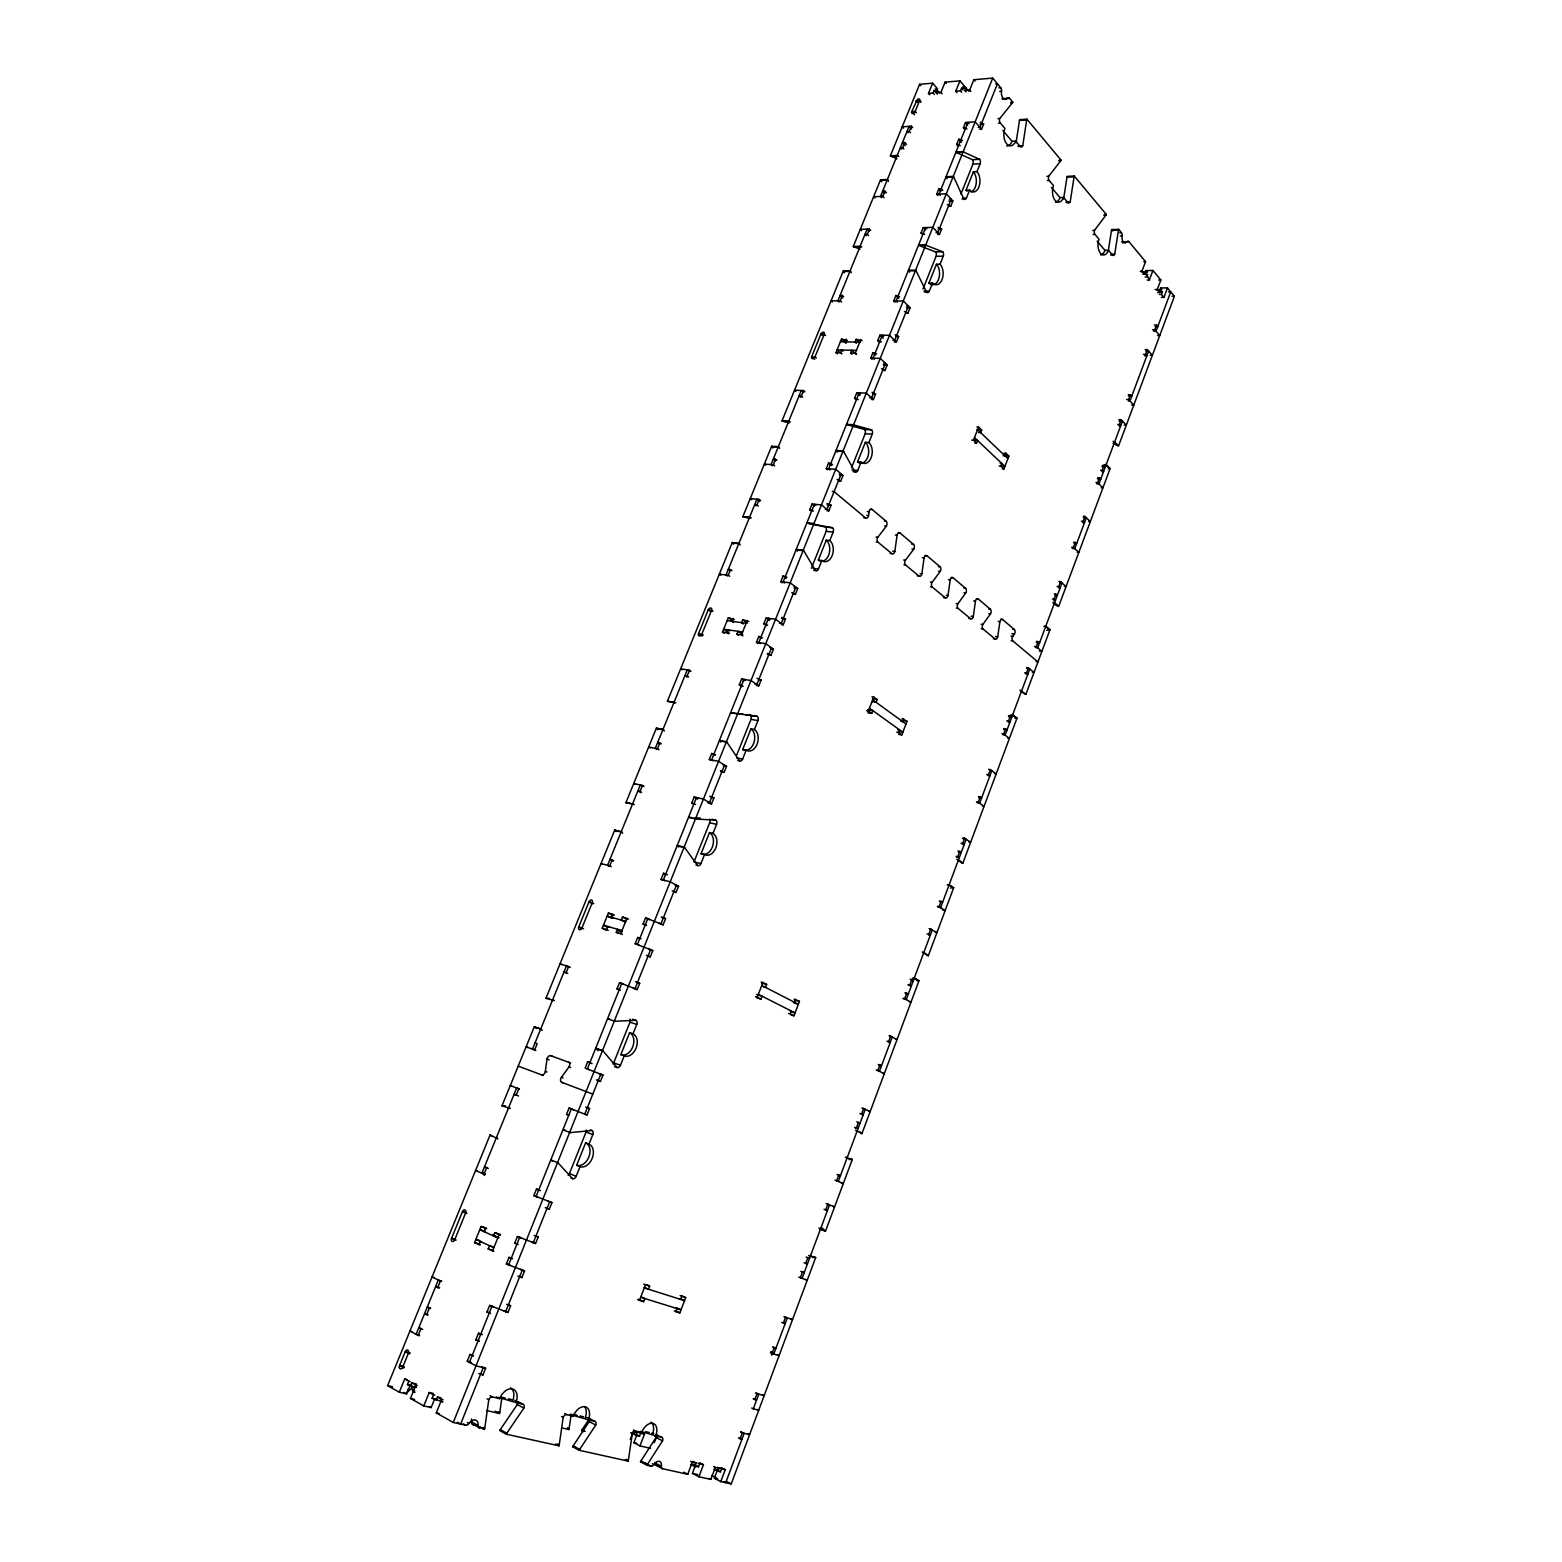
<?xml version="1.0" encoding="UTF-8"?>
<svg xmlns="http://www.w3.org/2000/svg" width="1562" height="1562" viewBox="0 0 1562 1562"><rect width="100%" height="100%" fill="white"/><g stroke="black" fill="none" stroke-linecap="round" stroke-linejoin="round"><path stroke-width="1.5" d="M518.213 1066.143L541.584 1074.832A3.378 2.304 -66.3 0 0 545.353 1071.356L547.032 1058.977A3.378 2.304 -66 0 1 550.761 1055.697L570.579 1062.98M863.708 517.686L865.465 517.842A3.163 2.05 -84.7 0 0 868.589 515.46L869.116 511.692A3.144 2.05 -84.8 0 1 872.201 509.505L886.123 521.259A3.124 2.011 -84.4 0 1 886.357 526.179L877.805 537.289A3.124 2.011 -84.1 0 0 878.039 542.229L891.824 553.612A3.104 1.992 -83.8 0 0 894.831 551.406L897.076 535.2A3.085 1.972 -84.1 0 1 900.063 533.033L913.516 544.377A3.065 1.952 -83.9 0 1 913.731 549.219L905.413 560.192A3.065 1.952 -83.5 0 0 905.628 565.034L918.944 576.046A3.046 1.913 -83.3 0 0 921.853 573.84L924.099 557.927A3.046 1.913 -83.6 0 1 927.008 555.76L939.992 566.733A3.007 1.874 -83.3 0 1 940.187 571.458L932.104 582.333A3.007 1.894 -83 0 0 932.299 587.078L945.166 597.719A2.987 1.855 -82.8 0 0 947.997 595.532L950.204 579.892A2.987 1.855 -83.1 0 1 953.035 577.725L965.589 588.327A2.968 1.816 -82.8 0 1 965.765 592.974L957.896 603.752A2.968 1.835 -82.5 0 0 958.072 608.379L970.529 618.669A2.929 1.796 -82.3 0 0 973.282 616.502L975.469 601.136A2.929 1.796 -82.6 0 1 978.202 598.968L990.367 609.239A2.909 1.757 -82.4 0 1 990.523 613.788L982.849 624.449A2.909 1.777 -82.1 0 0 983.025 628.998L995.053 638.956A2.89 1.738 -81.9 0 0 997.727 636.788L999.895 621.676A2.89 1.738 -82.2 0 1 1002.57 619.528L1014.343 629.466A2.851 1.718 -82 0 1 1014.48 633.938L1012.781 636.339A2.851 1.699 -81.8 0 0 1012.82 640.947L1037.949 661.937L1036.27 661.683M471.353 1419.018A7.341 4.823 -60.9 0 1 471.49 1421.85A3.651 2.402 -61.1 0 0 472.856 1424.583L484.435 1429.347A3.671 2.402 -61.2 0 0 484.728 1428.351L488.789 1399.767A3.651 2.402 -61.7 0 1 492.518 1396.975L499.606 1398.654A12.633 8.24 -62 0 1 512.395 1388.969A12.633 8.24 -62 0 1 515.948 1402.559L522.88 1404.199A3.593 2.323 -62.2 0 1 523.875 1408.045L506.791 1433.252A3.612 2.323 -61.7 0 0 506.322 1434.189L499.762 1430.577A3.593 2.323 -61.6 0 1 500.25 1429.64L517.295 1404.55A3.573 2.323 -62.1 0 0 517.471 1401.778M486.622 1410.525L499.489 1413.493A3.417 2.226 -61.7 0 0 499.762 1412.575L501.91 1397.521M506.322 1434.189L558.962 1445.826A3.514 2.226 -62.6 0 0 559.235 1444.87L563.218 1417.359A3.495 2.226 -63 0 1 566.694 1414.645L573.254 1416.207A12.145 7.673 -63.4 0 1 585.203 1406.776A12.145 7.673 -63.4 0 1 588.425 1419.819L594.849 1421.342A3.436 2.167 -63.5 0 1 595.747 1425.032L579.697 1449.399A3.475 2.167 -63 0 0 579.248 1450.297L572.727 1446.783A3.456 2.167 -62.9 0 1 573.176 1445.885L589.206 1421.615A3.436 2.167 -63.4 0 0 589.362 1418.96M562.886 1428.117L568.861 1429.503A3.3 2.089 -63 0 0 569.115 1428.605L571.223 1414.098M579.248 1450.297L628.139 1461.114A3.397 2.07 -63.8 0 0 628.393 1460.197L632.298 1433.682A3.358 2.07 -64.2 0 1 635.539 1431.046L641.65 1432.491A11.695 7.146 -64.5 0 1 652.857 1423.333A11.695 7.146 -64.5 0 1 655.747 1435.849L661.722 1437.274A3.319 2.011 -64.6 0 1 662.542 1440.828L647.429 1464.414A3.339 2.011 -64.1 0 0 647 1465.273L640.518 1461.837A3.339 2.031 -64.1 0 1 640.928 1460.958L656.04 1437.47A3.3 2.011 -64.5 0 0 656.118 1434.677M1016.061 142.884L1019.478 120.45A3.124 1.816 88.9 0 1 1019.713 119.649L1026.898 119.161L1061.067 160.164A3.065 1.738 89.8 0 1 1060.715 160.808L1048.707 176.272A3.065 1.757 -89.9 0 0 1049.176 180.509L1053.53 185.644A10.622 6.092 -89.6 0 0 1055.111 200.385A10.622 6.092 -89.6 0 0 1063.585 197.476L1067.842 202.494A3.007 1.718 -89.4 0 0 1070.243 201.674L1074.07 176.838A3.007 1.718 -89.7 0 1 1074.285 176.037L1067.197 176.369A3.007 1.718 -89.8 0 0 1066.983 177.15L1063.644 198.823M1018.424 146.555L1020.22 146.457A3.124 1.816 89.2 0 0 1022.759 145.676L1026.683 119.962A3.144 1.816 88.9 0 1 1026.898 119.161M1108.239 251.267L1111.48 230.297A2.89 1.621 -88.5 0 1 1111.695 229.536L1118.685 229.36L1121.457 232.718A2.89 1.621 -88.4 0 1 1122.082 235.823A5.779 3.202 -88.4 0 0 1123.332 242.012A5.779 3.202 -88.4 0 0 1127.042 241.759A2.87 1.601 -88.2 0 1 1128.877 241.622L1145.551 261.635L1141.939 271.202L1144.497 274.248L1146.039 270.558L1152.932 270.499L1160.839 279.988L1157.286 289.478L1159.785 292.445L1160.664 290.063L1156.798 290.083M1110.738 255.036L1112.476 255.016A2.89 1.621 -88.2 0 0 1114.741 254.137L1118.47 230.122A2.909 1.621 -88.5 0 1 1118.685 229.36M919.725 100.261L919.706 99.402A2.636 1.582 -45.9 0 0 917.382 99.382L911.739 111.644A2.323 1.386 -46 0 0 912.677 113.44A2.323 1.386 -46 0 0 915.195 111.39L919.725 100.261L920.877 101.784M738.514 1437.958L740.134 1438.758L742.34 1432.862L749.584 1434.677L747.983 1433.896M753.196 1398.751L754.817 1399.513L757.004 1393.655L764.169 1395.647L762.549 1394.866M772.546 1346.991L774.186 1347.713L771.999 1353.532L779.087 1355.66L777.446 1354.937M855.097 1127.744L857.987 1128.74L856.327 1127.998L858.417 1122.434L860.057 1123.176L856.757 1121.867M861.521 1114.292L863.181 1114.858L861.541 1114.077L863.61 1108.532L861.951 1107.966M878.235 1064.483L879.894 1065.011L877.824 1070.517L884.287 1073.738L882.628 1073.211M888.134 1041.874L890.223 1042.498L888.622 1041.659L890.652 1036.192L888.993 1035.684M909.318 1001.711L910.978 1002.179L904.671 998.704L906.702 993.276L905.042 992.788M908.42 985.212L911.329 986.012L909.748 985.134L911.778 979.725L910.119 979.257M928.609 934.857L930.288 935.287L928.746 934.349L930.737 929L929.078 928.57M942.413 909.826L945.186 910.529L939.074 906.702L941.066 901.372L939.387 900.962M956.764 857.128L959.283 857.694L957.779 856.698L959.751 851.407L958.072 851.036M962.114 844.066L964.203 844.515L962.7 843.5L964.672 838.228L962.993 837.876M982.381 806.012L984.06 806.343L978.163 802.165L980.116 796.932L978.437 796.6M987.75 775.474L989.859 775.865L988.395 774.791L990.347 769.597L988.648 769.285M1007.724 738.143L1009.403 738.435L1003.644 734.003L1005.577 728.849L1003.878 728.575M1008.212 721.976L1009.892 722.249L1008.466 721.136L1010.38 716.001L1008.701 715.708M1025.355 673.71L1027.894 674.081L1026.488 672.929L1028.382 667.833L1026.703 667.599M1039.355 651.042L1041.893 651.393L1036.289 646.668L1038.183 641.611L1036.504 641.377M1053.745 600.198L1055.424 600.394L1054.057 599.183L1055.932 594.165L1054.233 593.97M1058.411 587.683L1060.11 587.878L1058.743 586.648L1060.618 581.65L1058.919 581.454M1077.116 552.265L1078.815 552.421L1073.426 547.383L1075.281 542.404L1073.582 542.248M1082.778 522.509L1084.497 522.665L1083.149 521.376L1085.004 516.436L1083.286 516.28M1101.19 487.754L1102.909 487.871L1097.637 482.619L1099.472 477.718L1097.774 477.601M1101.835 471.587L1103.533 471.704L1102.225 470.377L1104.041 465.496L1102.342 465.378M1118.939 425.821L1120.637 425.918L1119.349 424.552L1121.165 419.709L1119.017 419.612M1131.513 405.027L1133.778 405.124L1128.682 399.579L1130.478 394.776L1128.35 394.698M1144.692 355.785L1146.82 355.843L1145.571 354.418L1147.348 349.654L1145.219 349.595M1157.598 335.537L1159.726 335.576L1154.767 329.816L1156.544 325.072L1154.396 325.052M771.648 1355.211L772.585 1352.712L770.827 1352.184M751.693 1408.026L753.314 1408.807L758.8 1394.163L756.633 1393.128M717.759 1469.139L714.342 1478.238L720.785 1481.596L731.231 1483.9L815.696 1257.527L808.608 1255.575M818.937 1227.947L819.855 1228.884A3.026 2.343 -70.9 0 0 820.421 1229.235L825.517 1231.207L852.286 1159.473L845.354 1157.286M855.488 1130.185L861.931 1133.641L919.003 980.702L914.297 978.046A2.909 2.284 -61.2 0 0 913.633 977.968L912.325 978.144M923.962 952.39L927.711 955.456A2.89 2.265 -60 0 0 928.316 955.749L953.699 887.704L949.149 884.775A2.87 2.245 -57.5 0 0 948.485 884.736L947.177 884.951M956.803 859.237L962.251 862.927A2.851 2.226 -56.4 0 0 962.856 863.181L1017.018 718.051L1012.723 714.674A2.831 2.167 -51.4 0 0 1012.039 714.693L1010.751 714.947M1020.435 691.029L1025.258 694.133A2.812 2.148 -50.5 0 0 1025.863 694.348L1049.976 629.72L1045.818 626.128A2.831 2.128 -48.7 0 0 1045.134 626.147L1043.826 626.46M1104.236 464.929L1105.525 464.558A2.812 2.031 -44.8 0 1 1106.228 464.5L1110.133 468.502L1058.665 606.427L1054.545 602.776A2.812 2.109 -47.9 0 1 1054.077 602.659M1159.277 291.489L1160.605 287.955L1167.458 287.935L1174.39 296.272L1118.548 445.951L1114.663 441.909M692.903 1461.349L696.144 1463.028L692.435 1473.376L698.897 1476.754L710.827 1479.39L715.318 1467.401L719.047 1468.26L717.915 1471.248L713.893 1469.159M717.915 1471.248L720.433 1471.814L721.546 1468.827L725.256 1469.666L720.785 1481.596M1167.458 287.935L1163.924 297.385L1161.445 294.437L1162.343 292.074L1160.664 290.063M662.503 1468.71A3.319 1.992 -64.4 0 1 661.409 1466.249L654.927 1462.813A3.3 1.992 -64.3 0 0 656.001 1465.273L662.503 1468.71L687.749 1474.294L692.317 1462.149L696.144 1463.028M691.361 1464.16L698.507 1466.835L699.639 1463.828L703.427 1464.687L698.897 1476.754M1152.932 270.499L1149.359 280.028L1145.395 271.847L1141.08 271.886M654.263 1442.663L655.298 1439.949M655.513 1439.403L656.88 1437.138M631.79 1433.194L636.007 1435.38L637.14 1432.452L635.597 1431.651M650.475 1448.325L639.971 1445.904L633.84 1442.702L637.003 1434.482M636.007 1435.38L639.522 1436.22L640.635 1433.291L644.462 1434.189L639.971 1445.904M674.237 1310.889L675.897 1311.631L677.068 1308.565L675.409 1307.824M675.897 1311.631L679.841 1312.861L685.698 1297.592L681.774 1296.343L680.583 1299.389L678.943 1298.647M794.179 999.036L799.451 1001.379L793.926 1015.808L790.313 1013.972L791.426 1011.083L789.747 1010.575M795.878 999.543L794.765 1002.413L793.066 1001.906M902.035 718.637L907.014 721.312L901.782 734.941L898.501 732.598L899.556 729.864L897.838 729.552M903.754 718.93L902.699 721.664L900.981 721.351M1004.913 455.811L1005.908 453.214L1004.151 453.117M630.247 1439.442L631.517 1436.142M631.731 1435.576L633.293 1431.534L637.14 1432.452M1002.179 468.873L1003.917 468.99L1008.876 456.065L1005.908 453.214M637.823 1299.604L639.483 1300.365L645.536 1284.784L649.636 1286.092L648.425 1289.197L644.286 1287.342M756.574 994.525L762.08 996.185L760.948 999.114L757.199 997.22L762.9 982.518L761.202 982.01M867.652 709.734L872.826 710.632L871.752 713.404L868.355 710.964L873.744 697.062L872.026 696.789M976.836 426.973L978.593 427.051L973.477 440.211L976.582 443.139L977.597 440.504L971.72 440.113M639.483 1300.365L643.603 1301.634L644.813 1298.53L641.904 1297.202M762.9 982.518L766.63 984.45L765.497 987.379L762.959 986.618M873.744 697.062L877.141 699.542L876.067 702.314L872.182 701.65M978.593 427.051L981.678 430.019L980.663 432.635L978.456 432.518M570.95 1178.041L572.649 1178.724A3.475 2.382 -66.7 0 0 576.163 1176.323L580.01 1166.658A12.105 8.279 -67.3 0 0 592.213 1158.321A12.105 8.279 -67.3 0 0 588.991 1144.185L592.818 1134.578A3.456 2.363 -67.8 0 0 591.881 1130.517L590.202 1129.873M614.491 1066.612L617.049 1067.51A3.397 2.343 -69.7 0 0 620.465 1065.284L624.234 1055.834A11.852 8.2 -70.3 0 0 636.085 1048.141A11.852 8.2 -70.3 0 0 633 1033.829L636.769 1024.418A3.378 2.343 -70.9 0 0 635.871 1020.318L632.473 1019.185M695.949 865.075L697.667 865.524A3.3 2.284 -75.6 0 0 700.908 863.63L704.54 854.531A11.5 7.966 -76.2 0 0 715.767 848.01A11.5 7.966 -76.2 0 0 712.975 833.386L716.587 824.345A3.28 2.265 -76.7 0 0 715.787 820.148L711.901 819.249M737.733 760.46L739.47 760.831A3.261 2.245 -78.6 0 0 742.614 759.093L746.167 750.19A11.383 7.81 -79.1 0 0 757.062 744.254A11.383 7.81 -79.1 0 0 754.426 729.474L757.96 720.609A3.241 2.226 -79.7 0 0 757.219 716.372L745.504 714.595M813.685 570.306L815.442 570.52A3.222 2.148 -83.6 0 0 818.41 569.095L821.846 560.504A11.227 7.459 -84 0 0 832.175 555.603A11.227 7.459 -84 0 0 829.793 540.569L833.19 532.056A3.202 2.128 -84.5 0 0 832.526 527.741L807.476 523.153A3.241 2.167 -84.8 0 1 806.91 522.84L813.978 523.524A3.241 2.167 -84.8 0 0 814.563 523.836M853.086 471.646L854.844 471.783A3.202 2.089 -85.8 0 0 857.753 470.513L861.092 462.098A11.188 7.283 -86.2 0 0 871.147 457.705A11.188 7.283 -86.2 0 0 868.902 442.554L872.24 434.197A3.202 2.07 -86.6 0 0 871.596 429.862L854.199 425.059L847.073 424.669L864.489 429.472L871.596 429.862M924.763 292.172L926.559 292.172A3.183 1.992 -89.1 0 0 929.292 291.157L932.534 283.073A11.149 6.892 -89.4 0 0 942.042 279.598A11.149 6.892 -89.4 0 0 940.051 264.232L943.253 256.188A3.183 1.972 -89.7 0 0 942.687 251.775L926.266 245.371A3.222 1.992 90 0 1 925.758 245L918.554 245.136A3.222 2.011 89.9 0 0 918.964 245.468M961.977 198.979L963.774 198.921A3.183 1.933 89.5 0 0 966.448 198.042L969.611 190.095A11.149 6.697 89.3 0 0 978.866 187.089A11.149 6.697 89.3 0 0 976.992 171.625L980.135 163.737A3.183 1.913 89.1 0 0 979.589 159.304L963.695 152.1L956.452 152.51A3.222 1.933 88.6 0 1 955.944 152.1L963.188 151.69A3.222 1.933 88.7 0 0 963.598 152.041M600.784 1074.168L584.774 1114.136L586.98 1115.014L589.557 1108.61L587.332 1107.712M478.89 1373.506L482.931 1374.97L485.626 1368.234L483.986 1367.375M490.527 1313.544L486.993 1312.08L489.667 1305.422L507.962 1312.451L510.618 1305.793L508.958 1304.973M517.901 1276.115L521.903 1277.599L524.559 1270.98L520.81 1269.242M516.963 1244.094L514.738 1243.079L517.393 1236.518L535.551 1243.528L538.187 1236.967L536.508 1236.206M545.353 1207.621L549.316 1209.125L551.933 1202.603L550.254 1201.881M597.445 1080.377L600.413 1081.451L602.971 1075.086L585.125 1068.096L587.683 1061.75L589.948 1062.551M635.051 988.941L637.179 989.605L639.678 983.357L635.422 981.658M647.293 955.944L650.3 956.842L652.779 950.633L635.187 943.682L637.687 937.473L641.142 938.742M660.121 923.962L663.128 924.821L665.588 918.632L661.351 916.933M673.905 891.882L676.073 892.468L678.533 886.318L670.215 881.808L661.038 879.386L663.518 873.256L667.365 874.7M708.465 803.239L711.511 803.922L713.912 797.889L709.734 796.19M720.668 771.608L724.143 772.331L726.545 766.337L718.559 761.319L709.304 759.425L711.706 753.431L715.513 754.856M756.574 685.503L758.761 685.855L761.124 679.978L757.004 678.279M767.606 654.458L771.12 655.005L773.463 649.148L765.77 643.661L756.438 642.275L758.781 636.417L762.549 637.804M781.43 624.585L783.187 624.82L785.53 619.001L781.859 617.38M792.754 594.009L795.39 594.341L797.713 588.562L790.177 582.841L780.785 581.689L783.109 575.929L786.877 577.276M827.02 510.735L828.797 510.891L831.062 505.209L827.04 503.511M838.931 480.979L840.707 481.116L842.972 475.473L835.729 469.322L826.278 468.62L828.543 462.977L832.605 464.597M871.576 399.481L873.353 399.56L875.579 393.995L872.045 392.316M883.213 370.389L885.01 370.448L887.216 364.922L880.265 358.362L870.737 358.108L872.943 352.602L876.633 353.891M894.167 341.922L896.412 341.98L898.599 336.474L895.104 334.795M906.136 313.201L907.932 313.201L910.099 307.753L903.285 300.978L893.718 300.958L895.924 295.491L899.595 296.78M937.649 234.456L939.465 234.417L941.613 229.048L938.157 227.349M948.915 206.36L950.711 206.301L952.859 200.951L946.299 193.805L936.673 194.196L938.821 188.865L941.222 188.748L942.765 190.427M979.745 129.353L981.561 129.236L983.65 123.984L980.253 122.266M568.138 1175.385A3.456 2.382 -66.6 0 0 569.447 1173.55L586.082 1131.962A3.436 2.363 -67.7 0 0 586.414 1130.068M613.065 1063.976A3.397 2.343 -69.7 0 0 613.69 1062.882L629.955 1022.173A3.358 2.343 -70.8 0 0 630.033 1019.107M694.016 861.892L709.675 822.725A3.28 2.265 -76.7 0 0 709.519 819.191M736.62 755.286L750.99 719.34A3.241 2.226 -79.7 0 0 750.248 715.103M811.381 568.275L826.142 531.353A3.202 2.128 -84.5 0 0 825.458 527.058L807.476 523.153M851.563 467.721L865.133 433.787A3.183 2.07 -86.6 0 0 864.489 429.472M923.005 288.99L936.087 256.285A3.183 1.972 -89.7 0 0 935.501 251.892L919.081 245.527L926.266 245.371M960.962 194.02L972.931 164.108A3.183 1.913 89 0 0 972.384 159.675L956.452 152.51M580.01 1166.658L576.651 1165.291L585.613 1142.857L588.991 1144.185M624.234 1055.834L620.836 1054.643L629.603 1032.677L633 1033.829M704.54 854.531L701.084 853.672L709.519 832.566L712.975 833.386M746.167 750.19L742.692 749.506L750.951 728.81L754.426 729.474M821.846 560.504L818.312 560.114L826.259 540.198L829.793 540.569M861.092 462.098L857.558 461.864L865.348 442.339L868.902 442.554M932.534 283.073L928.941 283.093L936.458 264.271L940.051 264.232M967.093 191.228A11.129 6.697 89.3 0 1 966.019 190.252L973.38 171.8L976.992 171.625M485.626 1368.234L476 1365.813L467.233 1361.205L469.947 1354.469L472.642 1355.172M479.319 1341.407L475.785 1339.942L478.48 1333.226L482.072 1334.202M524.559 1270.98L506.342 1263.97L508.997 1257.371L511.633 1258.191M551.933 1202.603L533.853 1195.594L536.469 1189.072L539.476 1190.127M586.98 1115.014L569.076 1108.024L566.498 1114.448L568.724 1115.307M618.201 989.488L616.99 988.902L619.509 982.654L637.179 989.605M645.848 925.465L643.075 924.04L645.575 917.87L663.128 924.821M693.274 803.942L691.751 803.044L694.192 796.991L703.427 799.061L711.511 803.922M741.852 686.616L739.295 684.859L741.657 678.962L750.99 680.524L758.761 685.855M766.376 625.601L763.877 623.785L766.22 617.947L775.572 619.255L783.187 624.82M811.127 510.872L809.741 509.739L812.025 504.057L821.456 504.877L828.797 510.891M855.898 399.501L854.57 398.31L856.796 392.745L866.305 393.136L873.353 399.56M879.055 341.902L877.746 340.672L879.953 335.166L889.5 335.322L896.412 341.98M922.302 234.339L921.053 233.011L923.22 227.642L932.807 227.388L939.465 234.417M957.896 145.813L956.686 144.446L958.814 139.174L962.426 140.404M964.594 129.138L963.403 127.752L965.511 122.5L975.157 121.836L981.561 129.236M536.078 1196.551L571.321 1108.883M443.1 1399.728L441.714 1399.396L436.267 1412.927L453.273 1422.455L803.278 550.215L796.21 549.453A3.241 2.187 -84 0 1 796.698 550L797.44 551.23M803.473 549.668L962.836 152.549M963.188 151.69L992.71 78.1L973.829 79.701L969.651 90.088L970.842 91.494M417.23 1385.435L415.863 1385.123L410.435 1398.439L423.79 1405.917L429.218 1392.503L433.338 1393.46M956.979 92.607L955.768 91.201L959.947 80.873L945.088 82.142L940.91 92.412L942.12 93.798M493.826 1251.396L488.184 1248.956L489.492 1245.695L494.314 1247.218M496.072 1233.082L494.763 1232.672L493.455 1235.913L499.137 1237.729M618.259 933.354L616.268 932.338L617.498 929.273L622.281 931.694M628.529 919.1L622.477 917.011L621.227 920.077L625.601 922.302M738.318 635.246L736.873 634.211L738.045 631.321L742.751 634.66M748.745 621.442L742.731 619.763L741.559 622.652L743.356 623.941M851.973 354.203L850.646 352.992L851.759 350.259L855.703 353.93M862.146 340.672L856.171 339.344L855.058 342.058L856.386 343.289M442.476 1401.875L432.127 1398.224L433.494 1394.846L434.861 1395.178M961.704 92.217L960.513 90.83L961.567 88.233L965.921 87.882L968.909 91.377M492.518 1250.986L499.118 1234.644L500.426 1235.073M616.268 932.338L620.739 933.666L626.948 918.3M736.873 634.211L741.462 634.894L747.3 620.407M856.64 354.32L855.312 353.09L860.838 339.423M423.79 1405.917L431.132 1407.577L434.685 1398.791M963.93 88.39L964.711 86.476L959.947 80.873M436.052 1400.392L437.419 1397.033L441.089 1397.873M966.077 91.865L964.867 90.479L965.921 87.882M497.946 1138.893L490.097 1134.949L387.61 1385.65L399.286 1392.191L406.628 1393.89L410.396 1384.596M936.282 91.592L937.434 88.722L932.651 83.196L919.588 84.309L890.36 155.809A3.144 1.952 87.9 0 0 890.77 156.161L896.939 158.836M410.22 1381.569L408.853 1381.257L407.487 1384.557L410.318 1386.119L411.665 1382.8L416.234 1383.873M937.454 94.169L936.243 92.783L937.298 90.225L934.154 90.479L933.119 93.037L928.472 93.427L932.651 83.196M480.159 1245.031L474.555 1242.61L481.135 1226.443L486.368 1228.122M606.212 930.23L602.229 928.238L608.419 913.009L614.413 915.078M724.319 633.352L722.503 632.083L728.322 617.732L734.296 619.392M837.31 353.852L835.982 352.621L841.488 339.071L847.424 340.379M478.851 1244.621L480.159 1241.36L481.467 1241.77M486.739 1228.825L485.411 1228.396L484.103 1231.637L485.411 1232.047M602.229 928.238L606.642 929.527L607.891 926.481L609.473 927.281M612.831 914.258L611.601 917.324L613.183 918.124M722.503 632.083L727.013 632.747L728.185 629.876L729.63 630.892M732.851 618.376L731.68 621.246L733.496 622.535M835.982 352.621L840.59 352.739L841.703 350.025L843.011 351.235M846.096 339.149L845.003 341.863L846.311 343.093M399.403 1367.765L399.286 1367.355A2.05 1.328 -72.7 0 1 399.481 1365.832L405.222 1351.755A2.675 1.738 -72.4 0 1 407.78 1350.115A2.675 1.738 -72.4 0 1 408.326 1353.414L402.586 1367.511L403.953 1367.843M411.743 1331.507L409.927 1331.039L418.206 1335.393L420.881 1328.852L422.697 1329.321M427.715 1314.482L424.571 1313.622L426.66 1314.696L429.316 1308.175L430.663 1308.546M439.644 1287.693L435.622 1286.541L437.711 1287.576L440.367 1281.094L441.695 1281.484M488.301 1168.396L486.563 1167.79L483.986 1174.136L475.551 1170.504L477.269 1171.109M570.247 967.347L568.627 966.585L566.147 972.677L563.98 971.994L567.767 973.438M602.6 864.411L601.019 863.571L609.707 865.856L612.148 859.881L613.71 860.721M640.967 792.656L637.901 790.88L640.088 791.368L642.49 785.471L644.032 786.369M650.183 747.925L648.679 747.007L657.446 748.803L659.828 742.965L661.351 743.883M687.143 677.107L684.937 675.643L687.143 676.014L689.486 670.254L690.97 671.23M720.765 575.207L719.34 574.152L728.243 575.246L730.547 569.603L731.973 570.657M756.067 505.834L754.661 504.741L756.906 504.936L759.171 499.391L760.577 500.484M765.712 465.222L764.326 464.109L773.307 464.754L775.553 459.248L776.919 460.38M800.759 397.392L799.08 395.928L801.345 396.026L803.551 390.578L804.899 391.769M832.39 302.032L831.082 300.783L840.161 300.822L842.348 295.472L843.636 296.721M866.266 235.706L864.977 234.417L867.281 234.359L869.409 229.106L870.678 230.395M874.896 198.023L873.627 196.734L882.764 196.363L884.893 191.15L886.455 192.79M901.567 149.151L900.337 147.804L902.621 147.668L904.73 142.513L906.585 144.524M908.205 132.829L906.995 131.481L909.279 131.345L911.388 126.19L912.618 127.537M484.083 1175.268L485.118 1173.863M399.286 1392.191L404.675 1378.953L406.979 1379.5M510.383 1108.376L501.968 1105.876L534.321 1026.722L540.725 1028.967A3.339 2.402 -69 0 1 541.311 1029.378L542.19 1030.393M554.393 1000.52L545.958 998.255L614.725 830.066L621.246 831.687A3.241 2.343 -75.6 0 1 621.793 832.136L622.613 833.229M630.287 803.122L626.557 802.888A3.222 2.323 -76.7 0 1 625.913 802.673L656.411 728.068L663.01 729.356A3.202 2.304 -78.9 0 1 663.538 729.845L664.338 730.977M672.832 702.002L668.009 701.455A3.183 2.284 -80 0 1 667.404 701.221L732.266 542.541L738.943 543.264A3.163 2.206 -84.4 0 1 739.451 543.791L740.193 545.001M750.248 518.428L743.414 516.963A3.144 2.187 -85.2 0 1 742.848 516.671L771.648 446.224L778.364 446.654A3.144 2.148 -86.7 0 1 778.852 447.201L779.575 448.45M789.2 422.951L782.562 421.193A3.144 2.128 -87.5 0 1 782.015 420.861L843.304 270.89L850.118 270.831A3.144 2.031 89.8 0 1 850.568 271.417L851.251 272.725M860.096 249.159L853.848 246.816A3.124 2.011 89.2 0 1 853.301 246.445L880.538 179.806L887.392 179.493A3.144 1.972 88.4 0 1 887.841 180.099L888.485 181.446M583.583 1431.632L581.669 1430.597A3.241 2.031 -63.3 0 1 582.079 1429.777L589.596 1418.374M563.003 1082.837L561.754 1082.329A3.417 2.363 -66.5 0 1 561.402 1077.292L568.978 1066.944A3.417 2.343 -66.1 0 0 568.49 1062.101M1112.476 255.016L1108.473 250.31A10.231 5.74 -88.4 0 1 1100.468 253.337A10.231 5.74 -88.4 0 1 1099.043 239.201L1094.962 234.398A2.948 1.66 -88.7 0 1 1094.532 230.336L1105.955 215.107A2.948 1.64 -88.9 0 0 1106.286 214.463L1074.285 176.037M1020.22 146.457L1015.671 141.088A11.051 6.463 89 0 1 1006.689 143.841A11.051 6.463 89 0 1 1004.913 128.435L1000.266 122.968A3.183 1.874 88.6 0 1 999.739 118.536L1012.41 102.838A3.183 1.855 88.4 0 0 1012.781 102.174L1009.521 98.289A3.183 1.855 88.4 0 0 1007.373 98.269A6.385 3.729 88.2 0 1 1003.058 98.211A6.385 3.729 88.2 0 1 1001.515 91.24A3.202 1.874 88.1 0 0 1000.734 87.745L992.71 78.1M1108.141 468.912L1109.45 468.561A2.792 2.031 -44.7 0 1 1110.133 468.502M1046.696 630.345L1049.293 629.74A2.812 2.128 -48.7 0 1 1049.976 629.72M1015.027 718.305L1016.335 718.051A2.831 2.167 -51.4 0 1 1017.018 718.051M950.438 888.056L953.015 887.665A2.87 2.245 -57.5 0 1 953.699 887.704M917.031 980.799L918.319 980.643A2.909 2.284 -61.3 0 1 919.003 980.702M569.622 1132.509A3.495 2.421 -67.5 0 0 570.325 1132.606L591.881 1130.517M564.956 1129.834L563.589 1129.97A3.475 2.421 -67.4 0 1 562.886 1129.853L570.325 1132.606M935.384 88.878L937.434 88.722M962.856 86.632L964.711 86.476M995.619 83.918L997.435 83.762L979.96 127.401L978.144 127.518M505.385 1105.759L502.671 1105.994A3.378 2.421 -66.7 0 1 501.968 1105.876M936.243 92.783L940.91 92.412M955.768 91.201L960.513 90.83M964.867 90.479L969.651 90.088M998.919 87.882L1000.734 87.726M999.7 91.377L1001.515 91.24M1001.945 98.679L1007.373 98.269M1009.521 98.289L1002.492 99.089M1010.965 102.311L1012.781 102.174M1010.594 102.975L1012.41 102.838M849.045 1159.551L851.622 1159.355A2.987 2.343 -68.5 0 1 852.286 1159.473M997.923 118.653L999.739 118.536M911.388 126.19L902.211 126.815L903.441 128.162M1019.478 120.45L1026.683 119.962M980.038 124.238L983.65 123.984M998.45 123.086L1000.266 122.968M963.403 127.752L967.015 128.982M904.73 142.513L902.426 142.65L905.199 145.656M956.686 144.446L960.298 145.676M1006.65 146.027A11.032 6.463 88.9 0 0 1012.059 141.302L1015.671 141.088M1017.819 145.949L1022.759 145.676M890.36 155.809L897.213 155.419A3.144 1.952 88 0 0 897.642 155.77L898.755 156.259M890.867 156.22L897.74 155.829M972.384 159.675L979.589 159.304M972.931 164.108L980.135 163.737M1059.27 160.261L1061.067 160.164M1058.938 160.906L1060.715 160.808M880.538 179.806A3.124 1.972 88.3 0 1 880.988 180.411L887.841 180.099M953.699 177.014A3.222 1.952 89.1 0 0 953.269 176.389L946.045 176.721A3.222 1.952 89 0 1 946.474 177.346L953.699 177.014L963.774 198.921M1046.911 176.35L1048.707 176.272M1066.983 177.15L1074.07 176.838M614.335 1021.099A3.417 2.382 -70.7 0 0 614.998 1021.255L635.871 1020.318M1047.38 180.587L1049.176 180.509M609.512 1018.932L608.184 1018.99A3.397 2.382 -70.6 0 1 607.52 1018.834L614.998 1021.255M812.455 1257.508L815.032 1257.41A3.046 2.363 -72.1 0 1 815.696 1257.527M884.893 191.15L882.608 191.228L884.795 193.532M966.019 190.252L969.611 190.095M962.836 198.179L966.448 198.042M949.403 199.233L951.219 199.175L937.805 232.66L936.009 232.718M948.798 201.107L952.859 200.951M1055.522 202.259A10.602 6.092 -89.7 0 0 1060.032 197.613L1063.585 197.476M947.275 204.583L950.711 206.301M1066.26 201.81L1070.243 201.674M1066.085 202.572L1067.842 202.494M549.277 998.333L546.641 998.411A3.3 2.402 -70.1 0 1 545.958 998.255M1104.529 214.521L1106.286 214.463M1103.768 215.166L1105.955 215.107M869.409 229.106L860.291 229.341L861.56 230.629M938.001 229.145L941.613 229.048M921.053 233.011L924.704 234.28M1092.775 230.375L1094.532 230.336M1111.48 230.297L1118.47 230.122M1119.72 232.758L1121.457 232.718M1093.205 234.437L1094.962 234.398M1120.344 235.862L1122.102 235.823M853.301 246.445L860.135 246.308A3.144 2.011 89.3 0 0 860.603 246.64L861.716 247.069M853.848 246.816L860.662 246.679M1122.258 241.837L1128.877 241.622M935.501 251.892L942.687 251.775M1100.702 254.977A10.212 5.74 -88.4 0 0 1104.978 250.369L1108.473 250.31M936.087 256.285L943.253 256.188M1111.246 254.196L1114.741 254.137M1143.833 261.655L1145.551 261.635M843.304 270.89A3.124 2.031 89.7 0 1 843.753 271.476L850.568 271.417M916.074 270.792A3.222 2.011 -89.6 0 0 915.644 270.187L908.459 270.246A3.222 2.011 -89.6 0 1 908.889 270.851L916.074 270.792L926.559 292.172M1140.221 271.222L1141.939 271.202M1142.759 274.268L1144.497 274.248M1146 274.639L1147.719 274.639M1145.083 277.021L1146.82 277.021M1147.191 280.047L1149.359 280.028M1158.692 280.008L1160.839 279.988M1155.138 289.478L1157.286 289.478M923.923 291.176L929.292 291.157M1168.415 291.879L1170.739 291.879L1156.017 331.261L1153.732 331.222M1160.195 292.074L1162.343 292.074M1157.618 292.445L1159.785 292.445M1159.297 294.437L1161.445 294.437M842.348 295.472L840.063 295.472L842.66 297.971M1172.086 296.272L1174.39 296.272M1161.347 297.385L1163.924 297.385M906.604 306.054L908.401 306.054L894.694 340.321L892.898 340.282M906.526 307.734L910.099 307.753M904.418 311.521L907.932 313.201M1155.216 326.478L1157.793 326.517L1156.544 325.072M1152.619 329.797L1154.767 329.816M895.924 336.435L898.599 336.474M877.746 340.672L881.437 341.961M840.376 341.785L859.725 342.156M1145.766 351.02L1148.617 351.079L1129.97 400.965L1128.252 400.907M1143.423 354.379L1145.571 354.418M1150.218 355.296L1152.366 355.335L1147.348 349.654M856.406 350.357L837.056 349.908L840.571 353.149M850.646 352.992L855.312 353.09M883.702 363.243L885.478 363.282L871.596 397.959L869.819 397.88M883.194 364.805L887.216 364.922M881.476 368.769L885.01 370.448M1128.35 396.026L1131.767 396.162L1130.478 394.776M1126.553 399.501L1128.682 399.579M803.551 390.578L794.531 390.207L795.878 391.398M872.455 393.878L875.579 393.995M854.57 398.31L858.26 399.618M1119.036 420.92L1122.453 421.076L1098.965 483.927L1096.68 483.771M1117.65 424.454L1119.349 424.552M1124.171 425.059L1126.3 425.176L1121.165 419.709M976.855 429.745L981.678 430.019M782.015 420.861L788.751 421.213A3.144 2.128 -87.4 0 0 789.279 421.545L790.431 421.857M782.562 421.193L789.318 421.545M691.673 817.59L689.193 817.453A3.3 2.323 -76.8 0 1 688.569 817.238L696.125 819.054L715.787 820.148M694.153 817.727L700.303 818.078M865.133 433.787L872.24 434.197M974.825 443.042L976.582 443.139M625.913 802.673L634.348 804.489M1003.155 455.694L1008.876 456.065M1101.952 466.608L1105.349 466.823L1104.041 465.496M771.648 446.224A3.144 2.148 -86.8 0 1 772.116 446.771L778.852 447.201M843.617 451.438A3.241 2.128 -86.3 0 0 843.129 450.871L836.021 450.403A3.222 2.128 -86.3 0 1 836.49 450.969L843.617 451.438L854.844 471.783M1000.188 463.465L1001.925 463.582L1000.93 466.179L1003.917 468.99M1100.507 470.26L1102.225 470.377M999.172 466.062L1004.913 466.413L974.512 437.575M1097.383 478.792L1100.78 479.046L1099.472 477.718M775.553 459.248L773.307 459.091L775.357 460.79M1095.938 482.482L1097.637 482.619M851.993 470.084L857.753 470.513M839.399 473.794L841.176 473.93L826.962 509.407L825.185 509.251M839.419 475.199L842.972 475.473M837.134 479.456L840.707 481.116M832.312 491.483L834.088 491.639L865.465 517.842M1083.501 517.491L1086.332 517.725L1074.773 548.633L1072.235 548.399M1088.616 521.435L1090.315 521.591L1085.004 516.436M1081.451 521.22L1083.149 521.376M827.079 504.858L831.062 505.209M759.171 499.391L750.229 498.59L751.615 499.703M870.424 509.349L872.201 509.505M867.34 511.535L869.116 511.692M809.741 509.739L813.47 511.086M866.832 515.304L868.589 515.46M884.365 521.083L886.123 521.259M1074.09 543.439L1076.628 543.674L1075.281 542.404M884.6 526.023L886.357 526.179M1071.727 547.208L1073.426 547.383M742.848 516.671L749.545 517.315A3.163 2.187 -85.2 0 0 750.111 517.608L751.263 517.862M743.414 516.963L750.111 517.608M898.326 532.857L900.063 533.033M825.458 527.058L832.526 527.741M895.319 535.044L897.076 535.2M826.142 531.353L833.19 532.056M876.048 537.113L877.805 537.289M911.759 544.201L913.516 544.377M876.282 542.053L878.039 542.229M911.974 549.023L913.731 549.219M892.624 551.191L894.831 551.406M925.251 555.584L927.008 555.76M890.067 553.436L891.824 553.612M922.361 557.751L924.099 557.927M903.676 560.016L905.413 560.192M732.266 542.541A3.144 2.206 -84.4 0 1 732.754 543.068L739.451 543.791M796.698 550L803.766 550.761L815.442 570.52M938.254 566.537L939.992 566.733M903.89 564.839L905.628 565.034M1059.719 582.626L1061.984 582.88L1037.695 647.859L1035.45 647.547M938.45 571.262L940.187 571.458M743.141 714.322L731.172 712.994A3.28 2.265 -79.9 0 1 730.567 712.76L757.219 716.372M1064.366 586.394L1066.065 586.59L1060.618 581.65M1057.044 586.453L1058.743 586.648M920.116 573.644L921.853 573.84M951.297 577.53L953.035 577.725M667.404 701.221L675.819 702.802M917.206 575.831L918.944 576.046M948.485 579.697L950.204 579.892M1055.19 595.142L1057.298 595.395L1055.932 594.165M813.138 568.47L818.41 569.095M930.366 582.138L932.104 582.333M963.871 588.132L965.589 588.327M1052.358 598.988L1054.057 599.183M930.562 586.882L932.299 587.078M964.047 592.779L965.765 592.974M946.26 595.317L947.997 595.532M976.484 598.773L978.202 598.968M730.547 569.603L728.302 569.329L730.098 570.657M943.428 597.504L945.166 597.719M973.751 600.921L975.469 601.136M956.178 603.537L957.896 603.752M988.648 609.024L990.367 609.239M794.062 586.922L795.839 587.136L781.293 623.433L779.536 623.199M956.354 608.165L958.072 608.379M794.179 588.132L797.713 588.562M988.805 613.573L990.523 613.788M791.758 592.701L795.39 594.341M1000.851 619.313L1002.57 619.528M971.134 616.229L973.282 616.502M998.196 621.461L999.895 621.676M968.811 618.454L970.529 618.669M981.151 624.234L982.849 624.449M1012.625 629.252L1014.343 629.466M981.307 628.783L983.025 628.998M1011.922 633.606L1014.48 633.938M1011.063 636.125L1012.781 636.339M995.599 636.515L997.727 636.788M1036.211 642.353L1039.589 642.802L1038.183 641.611M1011.122 640.713L1012.82 640.947M993.354 638.721L995.053 638.956M1034.61 646.453L1036.289 646.668M781.566 618.454L785.53 619.001M763.877 623.785L767.645 625.151M727.15 620.602L746.128 623.297M1026.976 668.595L1029.788 669.005L1005.088 735.116L1002.843 734.726M1032.326 672.246L1034.005 672.48L1028.382 667.833M1024.789 672.675L1026.488 672.929M742.614 631.985L723.655 629.213L729.434 633.293M769.793 647.527L771.55 647.781L756.828 684.527L755.071 684.234M770.827 648.757L773.463 649.148M767.43 653.385L771.12 655.005M1008.447 716.567L1011.825 717.114L1010.38 716.001M758.488 679.529L761.124 679.978M1006.768 720.863L1008.466 721.136M872.397 698.741L877.141 699.542M689.486 670.254L680.661 668.77L682.125 669.766M1003.644 729.395L1007.021 729.962L1005.577 728.849M739.295 684.859L743.082 686.265M1001.964 733.73L1003.644 734.003M866.617 710.671L868.355 710.964M867.867 712.741L869.604 713.033M870.034 713.112L871.752 713.404M901.879 720.414L907.014 721.312M898.267 731.407L902.836 732.207L869.429 708.172M896.783 732.285L898.501 732.598M898.775 734.413L901.782 734.941M750.99 719.34L757.96 720.609M989.566 770.261L991.792 770.671L979.647 803.219L977.129 802.712M994.486 773.58L996.165 773.893L990.347 769.597M986.715 774.479L988.395 774.791M656.411 728.068A3.202 2.304 -78.9 0 1 656.938 728.556L663.538 729.845M726.935 742.262A3.28 2.284 -78.9 0 0 726.408 741.755L719.457 740.408A3.28 2.284 -78.9 0 1 719.965 740.896L726.935 742.262L739.47 760.831M978.652 797.421L981.6 797.987L980.116 796.932M976.484 801.833L978.163 802.165M736.542 757.863L742.614 759.093M659.828 742.965L657.641 742.516L659.906 743.922M722.815 764.736L724.553 765.087L709.499 802.712L707.762 802.321M723.948 765.81L726.545 766.337M720.414 770.73L724.143 772.331M962.817 838.521L966.175 839.243L940.597 907.659L937.825 906.975M968.967 841.938L970.646 842.289L964.672 838.228M961.02 843.129L962.7 843.5M711.315 797.323L713.912 797.889M958.326 851.778L961.255 852.422L959.751 851.407M472.856 1424.583L475.707 1425.227M476.019 1425.286L477.269 1425.559M572.727 1446.783L575.909 1447.486M640.518 1461.837L642.646 1462.305M656.001 1465.273L657.641 1465.644M659.262 1465.996L660.882 1466.367M692.435 1473.376L697.667 1474.528M714.342 1478.238L717.739 1478.999M453.273 1422.455L465.769 1425.208A3.69 2.421 -60.9 0 0 468.951 1423.451A7.361 4.823 -61 0 1 475.297 1419.956A7.361 4.823 -61 0 1 478.031 1425.481A3.671 2.402 -61.2 0 0 479.397 1428.234M647 1465.273L651.237 1466.21A3.339 2.011 -64.2 0 0 653.912 1464.57A6.658 4.003 -64.3 0 1 659.223 1461.29A6.658 4.003 -64.3 0 1 661.409 1466.249M642.49 785.471L633.742 783.519L635.285 784.417M956.1 856.327L957.779 856.698M436.267 1412.927L439.488 1413.649M691.751 803.044L695.578 804.469M410.435 1398.439L414.574 1399.396M432.127 1398.224L433.514 1398.537M434.431 1398.751L436.716 1399.279M709.675 822.725L716.587 824.345M387.61 1385.65L389.895 1386.177M390.363 1386.275L392.648 1386.822M412.153 1386.236A7.127 4.823 -59.8 0 1 412.309 1388.989A3.554 2.402 -60 0 0 413.696 1391.683L414.652 1391.918M581.669 1430.597L583.544 1431.046M633.84 1442.702L636.866 1443.386M407.487 1384.557L411.626 1385.533M410.318 1386.119L416.253 1387.525M501.246 1397.092L505.327 1398.068M508.372 1398.81L511.555 1399.572M514.581 1400.294L516.3 1400.704M573.371 1414.352L577.159 1415.25M579.99 1415.933L583.485 1416.773M586.707 1417.535L587.898 1417.827M645.731 1431.651L649.245 1432.491M651.862 1433.115L653.736 1433.565M498.649 1397.443L515.948 1402.559M588.425 1419.819L569.974 1414.469L573.254 1416.207M640.732 1431.358L655.747 1435.849M939.68 901.625L942.589 902.328L941.066 901.372M401.024 1365.754L399.638 1365.422L404.109 1367.453M401.922 1365.969L403.757 1366.418M399.481 1365.832L403.582 1366.828M937.395 906.292L939.074 906.702M614.725 830.066A3.222 2.343 -75.5 0 1 615.272 830.535L621.793 832.136M684.664 847.639A3.319 2.323 -75.8 0 0 684.117 847.17L677.205 845.472A3.319 2.323 -75.7 0 1 677.752 845.921L684.664 847.639L697.667 865.524M740.134 1438.758L741.95 1439.227L739.529 1438.016M410.22 1353.004L405.222 1351.755L409.693 1353.766M694.446 861.99L700.908 863.63M467.233 1361.205L470.845 1362.123M471.236 1362.806L469.42 1362.357L491.874 1306.496L493.651 1307.003M930.054 929.351L932.28 929.917L906.253 999.563L903.48 998.782M935.228 932.299L936.907 932.729L930.737 929M927.067 933.92L928.746 934.349M473.481 1355.972L469.947 1354.469M418.206 1335.393L419.573 1335.744M612.148 859.881L609.961 859.315L613.105 861.013M419.143 1335.08L416.136 1334.299L438.278 1280.059L441.245 1280.918M674.725 884.736L676.463 885.205L661.019 923.728L659.301 923.24M675.506 885.537L678.533 886.318M475.785 1339.942L478.929 1340.762M421.057 1328.364L418.792 1327.759L420.881 1328.852M672.265 890.887L676.073 892.468M482.014 1334.709L478.48 1333.226M753.314 1408.807L758.702 1410.252L757.082 1409.471M426.66 1314.696L428.008 1315.067M754.817 1399.513L756.613 1400.021L753.763 1398.654M430.37 1307.98L427.227 1307.101L429.316 1308.175M911.271 980.038L913.34 980.604L911.778 979.725M908.088 984.665L909.748 985.134M662.151 917.675L665.588 918.632M486.993 1312.08L489.667 1312.822M905.374 993.315L908.283 994.154L906.702 993.276M489.667 1305.422L492.791 1306.301M643.075 924.04L646.551 925.309M903.012 998.216L904.671 998.704M437.711 1287.576L439.059 1287.967M625.679 921.365L607.169 916.035L611.386 918.202M510.618 1305.793L506.615 1304.309M433.806 1277.501L432.03 1276.974L440.367 1281.094M621.969 930.581L603.459 925.173L607.696 927.32M617.849 930.718L620.856 931.596M648.952 949.071L650.671 949.579L635.051 988.59L633.332 988.043M648.933 949.481L652.779 950.633M761.553 982.947L766.63 984.45M646.473 955.28L650.3 956.842M794.394 999.875L799.451 1001.379M793.867 1002.921L798.358 1004.268L761.768 985.466M890.047 1036.367L892.253 1037.031L879.445 1071.317L876.165 1069.99M755.5 996.712L757.199 997.22M895.397 1039.023L897.037 1039.531L890.652 1036.192M756.711 997.825L760.948 999.114M790.548 1011.551L795.038 1012.918L758.331 994.272M886.943 1041.151L888.622 1041.659M788.634 1013.465L790.313 1013.972M774.186 1347.713L775.943 1348.26L773.502 1347.166M790.977 1014.89L793.926 1015.808M506.342 1263.97L509.856 1265.044M510.305 1265.552L508.548 1265.005L519.599 1237.514L521.357 1238.08M488.184 1248.956L493.006 1250.459M455.538 1239.506L451.574 1238.256L462.469 1211.604A2.597 1.718 -69.6 0 1 465.027 1209.925A2.597 1.718 -69.6 0 1 465.613 1213.03L454.718 1239.74A2.597 1.738 -70.1 0 1 452.16 1241.419A2.597 1.738 -70.1 0 1 451.574 1238.256L456.045 1240.15M640.693 1297.241L681.012 1309.796L676.619 1307.804M512.531 1258.796L508.997 1257.371M636.691 982.42L639.678 983.357M474.555 1242.61L480.256 1244.406M479.593 1240.54L475.863 1239.369L493.826 1247.706M568.627 966.585L560.036 963.852L561.656 964.633M878.605 1064.893L881.495 1065.811L879.894 1065.011M644.325 1287.908L684.527 1300.638L680.134 1298.686M616.99 988.902L620.465 990.21M514.738 1243.079L518.272 1244.523M496.521 1233.219L500.445 1234.488M485.391 1231.442L479.807 1229.665L497.77 1237.905M517.393 1236.518L520.868 1237.631M466.394 1212.873L462.469 1211.604L466.94 1213.459M538.187 1236.967L534.204 1235.464M629.955 1022.173L636.769 1024.418M863.044 1108.571L865.25 1109.293L838.306 1181.419L834.967 1180.111M868.492 1111.051L870.151 1111.597L863.61 1108.532M859.881 1113.53L861.541 1114.077M854.687 1127.432L856.327 1127.998M533.853 1195.594L537.797 1197.156M481.877 1172.711L484.728 1173.706M485.274 1174.585L481.877 1173.218L516.651 1087.992L519.443 1089.104M534.321 1026.722A3.319 2.402 -69 0 1 534.907 1027.132L541.311 1029.378M603.069 1050.972A3.436 2.402 -69.7 0 0 602.502 1050.582L595.708 1048.2A3.417 2.402 -69.6 0 1 596.293 1048.61L603.069 1050.972L617.049 1067.51M540.413 1190.634L536.469 1189.072M486.602 1167.634L484.454 1166.873L486.563 1167.79M613.69 1062.882L620.465 1065.284M535.044 1042.928L537.172 1043.689L534.653 1049.898L526.121 1046.813L527.78 1047.516M599.574 1073.855L602.971 1075.086M596.528 1079.908L600.413 1081.451M837.076 1174.487L840.395 1175.795L838.716 1175.093L836.627 1180.716L843.324 1183.527L841.117 1182.707M561.754 1082.329L592.779 1094.103M585.633 1107.067L589.557 1108.61M826.181 1203.599L829.52 1204.907L802.067 1278.36L798.709 1277.072M832.937 1206.313L834.577 1206.938L827.84 1204.224L825.712 1209.886L827.411 1210.55L824.072 1209.242M819.855 1228.884L824.931 1230.836A3.026 2.343 -70.9 0 0 825.517 1231.207M586.082 1131.962L592.818 1134.578M518.584 1095.997L514.093 1094.24L516.241 1095.06L518.779 1088.812L510.286 1085.551L511.965 1086.234M569.076 1108.024L573.547 1109.801M806.187 1257.059L809.546 1258.347L807.827 1257.722L805.699 1263.443L807.417 1264.068L804.059 1262.76M541.584 1074.832L543.264 1075.515M572.649 1178.724L558.142 1162.987L550.82 1159.844A3.495 2.421 -66.4 0 1 551.425 1160.234L552.343 1161.21M561.402 1077.292L563.062 1077.975M545.353 1071.356L547.012 1072.059M569.447 1173.55L576.163 1176.323M800.837 1271.351L804.215 1272.639L802.477 1272.015L800.349 1277.755L807.242 1280.176L805.621 1279.512M547.032 1058.977L549.121 1059.856M535.844 1050.523L532.505 1049.117L566.479 965.902L569.173 967.171M568.978 1066.944L570.638 1067.627M589.05 1069.619L587.39 1068.916L621.774 983.357L623.394 984.138M550.761 1055.697L552.421 1056.4M587.683 1061.75L592.096 1063.624M482.443 1172.906L485.06 1174.038M547.969 1201.1L549.648 1201.822L533.247 1242.786L531.841 1242.161M545.958 1207.68L549.316 1209.125M790.919 1318.875L792.539 1319.597L785.549 1317.313L783.382 1323.092L785.139 1323.658L781.761 1322.37M783.909 1316.59L787.307 1317.879L773.776 1354.059L770.378 1352.79M681.579 1295.757L685.698 1297.592M680.114 1295.601L681.774 1296.343M646.727 1284.784L649.636 1286.092M643.876 1284.042L645.536 1284.784M531.783 1241.829L535.551 1243.528M770.827 1351.931L773.795 1353.278M675.721 1310.987L679.841 1312.861M481.135 1226.443L485.411 1228.396M494.763 1232.672L499.118 1234.644M638.233 1299.193L643.603 1301.634M492.831 1234.663L495.759 1236.011M520.829 1269.633L522.235 1270.277L505.6 1311.787L503.94 1310.967M519.404 1276.427L521.903 1277.599M755.383 1392.894L757.004 1393.655M619.509 982.654L622.34 983.982M505.463 1311.221L507.962 1312.451M583.563 928.726L578.721 926.969L588.991 901.86A2.46 1.66 -62.1 0 1 591.529 900.063A2.46 1.66 -62.1 0 1 592.232 902.777L581.962 927.945A2.46 1.679 -62.8 0 1 579.424 929.722A2.46 1.679 -62.8 0 1 578.721 926.969L581.923 928.57M740.935 1431.729L744.156 1433.311L725.725 1482.689L723.538 1481.557M740.72 1432.061L742.34 1432.862M1113.062 441.285L1117.923 445.814L1113.023 443.374M639.053 945.147L637.452 944.346L647.84 918.515L649.421 919.335M606.642 929.527L608.243 930.327M635.187 943.682L636.378 944.288M620.739 933.666L622.32 934.466M637.687 937.473L639.678 938.469M608.419 913.009L613.183 915.43M622.477 917.011L627.221 919.452M593.814 903.597L588.991 901.86L592.564 903.695M721.214 1467.597L725.256 1469.666M656.841 1434.756L658.461 1435.595M659.691 1436.22L661.722 1437.274M719.926 1467.987L721.546 1468.827M717.427 1467.421L719.047 1468.26M654.888 1436.239L656.411 1437.04M713.697 1466.562L715.318 1467.401M656.04 1437.47L662.542 1440.828M715.181 1469.1L717.602 1470.35M718.012 1470.564L720.433 1471.814M645.575 917.87L649.128 919.706M642.548 1433.194L644.462 1434.189M699.796 1462.813L703.427 1464.687M639.112 1432.491L640.635 1433.291M698.019 1462.989L699.639 1463.828M633.489 1429.972L635.539 1431.046M690.697 1461.31L692.317 1462.149M633.762 1433.233L634.914 1433.818M636.456 1434.619L639.522 1436.22M693.645 1464.316L696.066 1465.586M696.886 1465.996L698.507 1466.835M726.428 1481.401L731.231 1483.9M630.657 1432.823L632.298 1433.682M690.873 1464.57L695.832 1467.148M711.745 1475.426L716.724 1478.003M708.797 1478.335L710.827 1479.39M590.338 1418.999L592.799 1420.268M593.209 1420.483L594.849 1421.342M589.206 1421.615L595.747 1425.032M683.687 1472.165L687.749 1474.294M481.584 1366.77L483.224 1367.629L460.634 1424.075L457.354 1422.24M564.624 1413.551L566.694 1414.645M652.291 1463.711L653.912 1464.57M480.471 1373.662L482.931 1374.97M561.578 1416.48L563.218 1417.359M644.735 1462.774L645.965 1463.418M651.237 1466.21L640.928 1460.958M582.079 1429.777L585.145 1431.397M518.35 1401.797L520.81 1403.106M521.22 1403.32L522.88 1404.199M567.572 1427.785L569.115 1428.605M626.772 1459.318L628.393 1460.197M566.947 1428.469L568.861 1429.503M625.288 1459.591L628.139 1461.114M609.707 865.856L611.289 866.695M609.102 866.129L607.54 865.289L640.303 784.983L642.861 786.487M517.295 1404.55L523.875 1408.045M496.306 1396.897L499.606 1398.654M490.038 1395.647L492.518 1396.975M487.149 1398.869L488.789 1399.767M573.176 1445.885L579.697 1449.399M664.904 880.831L663.342 879.992L696.496 797.518L698.019 798.436M661.038 879.386L662.6 880.226M498.2 1411.736L499.762 1412.575M557.595 1443.971L559.235 1444.87M495.252 1411.189L497.556 1412.438M497.946 1412.653L499.489 1413.493M555.682 1444.049L558.962 1445.826M663.518 873.256L666.232 874.74M500.25 1429.64L506.791 1433.252M404.675 1378.953L408.853 1381.257M411.665 1382.8L415.863 1385.123M429.218 1392.503L433.494 1394.846M437.419 1397.033L441.714 1399.396M414.809 1386.275L416.214 1387.056M440.191 1400.313L441.167 1400.86M441.909 1401.27L442.886 1401.797M483.088 1427.453L484.728 1428.351M412.309 1388.989L414.633 1390.278M471.49 1421.85L478.031 1425.481M479.925 1426.848L481.975 1427.98M482.795 1428.429L484.435 1429.347M413.696 1391.683L414.848 1392.328M407.858 1389.458L409.42 1390.317A7.146 4.823 -59.9 0 1 416.41 1387.251M467.311 1422.552L468.951 1423.451M463.289 1423.841L465.769 1425.208M404.148 1392.484L406.628 1393.89M429.452 1406.64L431.132 1407.577M913.633 977.968L918.319 980.643M640.088 791.368L641.631 792.266M922.127 951.961L928.316 955.749M1052.964 602.034L1058.06 606.251L1053.218 603.381M694.192 796.991L697.609 799.061M656.762 749.272L655.259 748.354L687.28 669.883L689.74 671.523M657.446 748.803L658.969 749.74M713.112 760.85L711.608 759.893L743.981 679.353L745.445 680.368M709.304 759.425L710.808 760.362M711.706 753.431L714.713 755.325M948.485 884.736L953.015 887.665M1020.045 690.092L1025.863 694.348M962.856 863.181L958.346 860.213A2.87 2.226 -56.4 0 1 957.74 859.959M687.143 676.014L688.627 676.99M741.657 678.962L744.234 680.72M703.349 635.09L698.565 633.586L708.23 609.883A2.363 1.582 -54.9 0 1 710.769 607.989A2.363 1.582 -54.9 0 1 711.569 610.351L713.014 611.386M702.197 636.105L698.565 633.586A2.382 1.582 -55.5 0 0 699.346 635.968A2.382 1.582 -55.5 0 0 701.885 634.074L711.569 610.351L708.23 609.883L710.417 611.425M727.013 632.747L728.478 633.782M741.462 634.894L742.907 635.91M760.206 643.642L758.761 642.626L768.543 618.279L769.988 619.313M756.438 642.275L757.882 643.29M728.322 617.732L733.379 621.325M867.632 710.671L869.331 711.881M758.781 636.417L761.299 638.233M742.731 619.763L747.397 623.121M872.67 699.835L905.98 724.026M766.22 617.947L769.441 620.309M728.243 575.246L729.669 576.3M727.443 576.027L725.998 574.972L756.945 499.176L759.718 501.402M958.463 860.076L962.251 862.927M784.554 583.056L783.128 581.982L814.388 504.253L815.755 505.385M780.785 581.689L782.211 582.763M783.109 575.929L786.291 578.35M1012.039 714.693L1016.335 718.051M756.906 504.936L758.312 506.049M812.025 504.057L814.446 506.029M772.429 465.73L771.042 464.597L801.286 390.48L803.532 392.452M773.307 464.754L774.674 465.886M826.278 468.62L827.645 469.771M830.008 469.947L828.641 468.795L859.178 392.843L860.506 394.054M828.543 462.977L831.609 465.574M1045.134 626.147L1049.293 629.74M801.345 396.026L802.673 397.197M814.681 359.28L811.713 356.566L820.851 334.19A2.323 1.484 -49.3 0 1 823.369 332.198A2.323 1.484 -49.3 0 1 824.248 334.248L825.556 335.459M856.796 392.745L859.783 395.459M816.418 357.854L811.713 356.566A2.323 1.484 -49.7 0 0 812.572 358.635A2.323 1.484 -49.7 0 0 815.091 356.663L824.248 334.248L820.851 334.19L822.159 335.4M840.59 352.739L841.918 353.969M841.488 339.071L845.433 342.742M874.427 359.416L873.099 358.186L882.335 335.205L883.643 336.455M870.737 358.108L872.045 359.338M872.943 352.602L875.579 355.062M856.171 339.344L859.764 342.722M859.51 1131.552L861.345 1133.29A2.968 2.323 -67.3 0 0 861.931 1133.641M840.161 300.822L841.469 302.052M839.184 302.052L837.896 300.802L867.125 229.165L869.253 231.293M879.953 335.166L883.213 338.271M977.578 429.687L1007.88 458.662M893.718 300.958L895.006 302.227M897.389 302.227L896.1 300.958L925.602 227.583L926.852 228.892M895.924 295.491L898.814 298.362M867.281 234.359L868.55 235.647M822.198 1228.064L824.931 1230.836M1105.525 464.558L1109.45 468.561M881.729 197.749L880.48 196.441L909.084 126.346L911.525 129.06M882.764 196.363L884.014 197.671M923.22 227.642L925.407 229.946M491.6 1136.296L490.683 1135.32A3.397 2.421 -65.6 0 0 490.097 1134.949M936.673 194.196L937.903 195.523M938.821 188.865L940.968 191.208M940.304 195.426L939.074 194.098L967.913 122.344L969.123 123.73M902.621 147.668L903.851 149.015M909.279 131.345L910.509 132.692M916.406 112.737L915.195 111.39L911.739 111.644L914.492 114.69M916.23 100.671L917.734 102.389M917.304 102.37L916.093 101.003L919.549 100.729L920.76 102.096M958.814 139.174L961.528 142.259M928.472 93.427L929.683 94.794M919.588 84.309L920.799 85.676M933.119 93.037L934.31 94.423M937.298 90.225L939.699 92.998M965.511 122.5L967.62 124.921M934.154 90.479L935.365 91.865M534.907 1027.132L535.786 1028.147M945.088 82.142L946.279 83.528M961.567 88.233L963.051 89.991M1002.843 130.486L1012.059 141.302M1051.402 187.479L1060.032 197.613M1097.11 241.134L1104.978 250.369M596.293 1048.61L598.051 1050.679M973.829 79.701L975.02 81.107M1111.695 229.536L1112.925 231M1121.926 241.759L1123 243.047M1146.039 270.558L1147.543 272.354M1160.605 287.955L1161.835 289.419M615.272 830.535L616.092 831.628M677.752 845.921L678.572 847.053M656.938 728.556L657.739 729.688M719.965 740.896L720.765 742.048M732.754 543.068L733.515 544.279M772.116 446.771L772.839 448.021M836.49 450.969L837.212 452.258M843.753 271.476L844.437 272.784M908.889 270.851L909.553 272.198M880.988 180.411L881.632 181.758M946.474 177.346L947.119 178.732M399.423 1367.746A3.046 1.992 -72.6 0 0 401.512 1368.742A2.089 1.367 -72.7 0 0 402.586 1367.531M633.098 804.41A3.222 2.323 -76.7 0 1 632.473 804.196M496.423 1137.546A3.417 2.421 -65.7 0 1 497.028 1137.917M509.036 1108.493A3.378 2.421 -66.7 0 1 508.333 1108.376M553.065 1000.559A3.319 2.402 -70.1 0 1 552.401 1000.402M409.4 1390.317A3.593 2.421 -59.8 0 1 406.999 1391.996M674.608 702.666A3.202 2.284 -79.9 0 1 674.003 702.431M973.38 171.8A11.129 6.697 89.3 0 1 976.25 183.242A11.129 6.697 89.3 0 1 971.056 191.931M936.458 264.271A11.129 6.912 -89.4 0 1 938.469 279.618A11.129 6.912 -89.4 0 1 928.941 283.093M854.121 425.02A3.222 2.109 -86.9 0 1 853.633 424.727L846.506 424.337A3.222 2.109 -87 0 0 846.995 424.649M865.348 442.339A11.168 7.283 -86.2 0 1 867.593 457.471A11.168 7.283 -86.2 0 1 857.558 461.864M803.278 550.215A3.241 2.187 -84 0 1 803.766 550.761M826.259 540.198A11.207 7.478 -84 0 1 828.641 555.213A11.207 7.478 -84 0 1 818.312 560.114M696.125 819.054A3.319 2.323 -76.8 0 1 695.48 818.839M738.162 714.283A3.28 2.265 -79.8 0 1 737.537 714.029M750.951 728.81A11.364 7.81 -79.1 0 1 753.587 743.571A11.364 7.81 -79.1 0 1 742.692 749.506M709.519 832.566A11.481 7.966 -76.2 0 1 712.311 847.17A11.481 7.966 -76.2 0 1 701.084 853.672M557.556 1162.616A3.514 2.421 -66.5 0 1 558.142 1162.987M629.603 1032.677A11.832 8.2 -70.3 0 1 632.688 1046.989A11.832 8.2 -70.3 0 1 620.836 1054.643M585.613 1142.857A12.086 8.279 -67.2 0 1 588.854 1156.973A12.086 8.279 -67.2 0 1 576.651 1165.291M650.827 1422.162A11.676 7.146 -64.4 0 1 652.486 1434.17M584.422 1406.542A12.125 7.673 -63.3 0 1 585.145 1418.101M510.54 1387.798A12.613 8.259 -62 0 1 512.668 1400.802M809.897 1255.516A3.046 2.363 -72 0 1 810.561 1255.653M846.643 1157.188A2.987 2.343 -68.4 0 1 847.307 1157.305M856.991 1131.396A2.968 2.323 -67.2 0 1 856.406 1131.064M923.669 953.015A2.89 2.265 -60 0 1 923.064 952.722M1021.607 690.912A2.831 2.148 -50.5 0 1 1021.079 690.755"/></g></svg>
